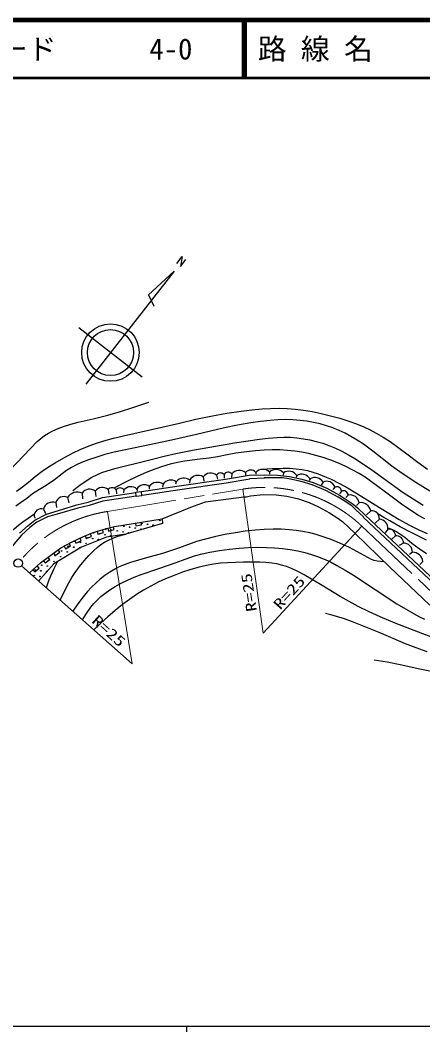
# Model space of a CAD drawing. Units: millimetres, scale not verified. Extents: x 40000 to 680000, y 20000 to 380000.
# Drawn here: x 139071 to 209058, y 204000 to 380000 of the extents above; entities that cross this region are included whole.
import ezdxf
from ezdxf.enums import TextEntityAlignment as Align

# ---------------------------------------------------------------- set-up
doc = ezdxf.new("R2010")
doc.units = ezdxf.units.MM
doc.header["$LTSCALE"] = 1000
doc.linetypes.add('CHAIN', pattern=[18.5, 12, -1.5, 3.5, -1.5])
for name, color, linetype, lineweight in [('M-BGD', 7, 'Continuous', 25), ('M-BGD-HTXT', 7, 'Continuous', 13), ('M-BMK', 2, 'CHAIN', 13), ('M-OTRS', 6, 'Continuous', 25), ('M-TTL', 2, 'Continuous', 140), ('M-TTL-BAND', 7, 'Continuous', 25), ('M-TTL-LINE', 7, 'Continuous', 50)]:
    doc.layers.add(name, color=color, linetype=linetype, lineweight=lineweight)
doc.layers.add('M-TTL-TXT', color=7, linetype='Continuous')
doc.styles.add('ＭＳ ゴシック', font='')
doc.styles.get('ＭＳ ゴシック').set_extended_font_data('MS Gothic')

msp = doc.modelspace()

# ---------------------------------------------------------------- linework, layer by layer
at = {"layer": 'M-BGD'}
for p, q in [((166298, 337657), (167248, 338874)), ((167248, 338874), (166927, 337161)), ((166927, 337161), (167874, 338387)), ((165841, 336363), (150454, 316659)), ((165841, 336363), (161360, 332250)), ((161360, 332250), (162321, 330231)), ((160280, 317868), (149246, 326485)), ((175856, 301089), (175815, 300422)), ((178244, 301284), (178218, 300845)), ((180023, 301308), (180053, 301026)), ((182412, 301406), (182439, 301019)), ((184837, 301242), (184788, 300855)), ((163915, 299273), (163831, 298736)), ((166202, 299697), (166092, 299275)), ((166701, 298965), (174766, 300133)), ((174874, 299441), (166803, 298272)), ((168555, 299990), (168515, 299424)), ((170887, 300564), (170974, 299809)), ((173175, 300823), (173355, 300154)), ((174516, 300956), (174525, 300326)), ((174766, 300133), (178886, 300818)), ((179001, 300127), (174874, 299441)), ((178886, 300818), (181518, 300903)), ((181537, 300303), (178906, 300218)), ((184643, 300355), (181510, 300403)), ((181518, 300903), (183820, 300867)), ((183820, 300867), (185860, 300597)), ((185792, 300202), (184643, 300355)), ((187920, 299757), (185792, 300202)), ((185860, 300597), (188019, 300145)), ((187168, 300782), (187062, 300417)), ((189847, 299182), (187920, 299757)), ((188019, 300145), (189981, 299559)), ((189456, 300191), (189336, 299939)), ((189981, 299559), (192388, 298565)), ((191722, 299632), (191381, 299106)), ((149827, 297708), (149895, 296750)), ((152114, 298067), (152237, 297133)), ((153355, 296952), (159147, 297843)), ((154356, 298326), (154500, 297515)), ((155731, 298295), (155791, 297572)), ((157107, 298265), (157040, 297745)), ((159141, 297912), (160168, 298002)), ((159203, 297206), (159141, 297912)), ((159331, 298425), (159382, 298050)), ((160168, 298002), (166701, 298965)), ((160230, 297296), (160168, 298002)), ((166803, 298272), (160270, 297310)), ((161498, 298880), (161489, 298391)), ((179127, 297269), (181389, 297461)), ((181389, 297461), (183585, 297421)), ((192215, 298203), (189847, 299182)), ((194374, 297016), (192215, 298203)), ((192388, 298565), (194576, 297362)), ((193764, 298775), (193409, 298351)), ((194936, 298071), (194592, 297585)), ((145264, 296108), (145379, 295242)), ((145735, 294723), (148912, 295681)), ((147283, 296954), (147519, 296053)), ((148912, 295681), (150885, 296151)), ((150885, 296151), (153355, 296952)), ((153454, 296309), (151047, 295572)), ((159204, 297194), (153454, 296309)), ((159203, 297206), (160230, 297296)), ((168757, 295270), (171271, 296190)), ((171271, 296190), (177968, 297094)), ((177968, 297094), (178401, 297100)), ((178401, 297100), (179127, 297269)), ((183585, 297421), (185413, 297191)), ((185413, 297191), (187478, 296711)), ((187478, 296711), (189311, 296088)), ((189311, 296088), (190939, 295348)), ((195377, 296394), (194374, 297016)), ((194576, 297362), (195595, 296730)), ((196703, 295488), (195377, 296394)), ((195595, 296730), (196949, 295804)), ((196107, 297366), (195696, 296935)), ((196949, 295804), (197706, 295135)), ((197991, 296049), (197553, 295552)), ((141622, 293043), (143617, 294074)), ((143086, 294933), (143438, 294160)), ((143617, 294074), (145735, 294723)), ((145908, 294148), (143806, 293609)), ((149068, 295101), (145908, 294148)), ((151047, 295572), (149068, 295101)), ((163733, 293253), (168757, 295270)), ((190939, 295348), (192824, 294317)), ((192824, 294317), (194315, 293344)), ((197437, 294839), (196703, 295488)), ((198774, 293586), (197437, 294839)), ((197706, 295135), (199048, 293878)), ((200008, 294636), (199256, 293932)), ((140423, 292111), (141622, 293043)), ((141929, 292648), (140745, 291728)), ((141465, 293732), (141650, 293354)), ((143806, 293609), (141851, 292599)), ((155432, 291929), (163733, 293253)), ((163800, 292416), (157455, 290599)), ((163733, 293253), (163800, 292416)), ((194315, 293344), (195156, 292708)), ((195156, 292708), (197239, 290749)), ((213494, 279625), (198705, 293514)), ((199048, 293878), (213818, 280007)), ((201509, 293206), (200762, 292505)), ((139299, 290417), (136683, 287307)), ((138935, 290762), (140423, 292111)), ((140745, 291728), (139299, 290417)), ((149925, 290095), (151731, 290846)), ((151731, 290846), (154096, 291548)), ((157455, 290599), (154054, 290050)), ((154096, 291548), (155432, 291929)), ((197239, 290749), (203325, 284810)), ((203006, 291426), (202544, 290809)), ((146151, 288201), (148092, 289260)), ((148092, 289260), (149925, 290095)), ((154054, 290050), (149719, 288344)), ((204299, 290264), (203654, 289728)), ((205691, 289006), (204960, 288595)), ((142582, 285583), (144408, 286948)), ((144408, 286948), (146151, 288201)), ((149719, 288344), (144925, 285430)), ((207251, 287423), (206742, 287016)), ((140681, 283828), (142582, 285583)), ((144925, 285430), (142261, 282429)), ((209058, 285801), (208525, 285280)), ((139290, 285059), (158556, 268008)), ((203325, 284810), (210263, 278209))]:
    msp.add_line(p, q, dxfattribs=at)
for points in [[(129400, 293546), (130565, 294979), (131775, 296372), (132837, 297469), (133943, 298525), (135638, 300094), (137288, 301701), (139612, 304220), (141990, 306707), (142626, 307247), (143300, 307739), (144012, 308180), (144766, 308575), (145668, 308973), (146604, 309320), (147863, 309709), (149140, 310040), (151725, 310634), (154312, 311290), (156493, 311923), (158663, 312615), (160054, 313082), (161442, 313556)], [(138434, 298043), (139486, 298803), (140502, 299612), (141675, 300608), (142884, 301555), (143983, 302299), (145116, 302994), (146673, 303882), (148267, 304722), (149513, 305315), (150783, 305852), (152171, 306361), (153588, 306816), (155291, 307295), (157009, 307715), (161875, 308792), (166745, 309903), (169628, 310561), (172523, 311161), (175001, 311604), (177493, 311987), (179319, 312215), (181150, 312383), (182607, 312462), (184067, 312481), (185464, 312431), (186869, 312319), (188350, 312140), (189835, 311899), (191420, 311578), (193003, 311196), (194612, 310749), (196211, 310242), (197511, 309774), (198795, 309248), (199896, 308733), (200981, 308158), (202185, 307446), (203368, 306677), (204943, 305555), (206493, 304377), (208174, 303095), (209894, 301860)], [(210303, 298078), (207855, 299596), (205453, 301157), (203708, 302435), (201988, 303769), (200386, 305017), (198749, 306216), (197677, 306933), (196572, 307599), (195555, 308139), (194510, 308625), (193431, 309061), (192329, 309440), (191210, 309763), (190076, 310027), (188911, 310233), (187727, 310381), (186489, 310475), (185237, 310509), (183875, 310476), (182506, 310383), (180826, 310202), (179154, 309961), (176858, 309553), (174578, 309087), (169727, 307934), (164862, 306821), (160130, 305860), (155412, 304840), (153807, 304421), (152207, 303942), (150958, 303524), (149721, 303047), (148828, 302643), (147955, 302181), (147139, 301664), (146354, 301097), (144999, 300047), (143602, 299042), (142390, 298341), (141207, 297587), (140194, 296794), (139135, 296042), (138285, 295427)], [(148191, 298184), (149445, 299117), (150726, 299994), (151535, 300481), (152378, 300917), (153261, 301295), (154169, 301618), (155533, 302016), (156931, 302361), (159509, 302974), (162063, 303643), (164067, 304167), (166100, 304635), (169042, 305216), (172007, 305739), (176338, 306452), (180682, 307106), (182207, 307296), (183739, 307427), (184880, 307458), (186034, 307429), (187175, 307340), (188321, 307191), (189437, 306985), (190550, 306719), (191657, 306391), (192753, 306003), (193874, 305541), (194980, 305020), (196137, 304404), (197266, 303735), (198742, 302779), (200183, 301774), (202906, 299775), (205659, 297830), (207363, 296706), (209120, 295620)], [(209422, 293231), (208231, 293907), (206908, 294730), (205617, 295605), (202347, 298071), (199051, 300481), (198000, 301133), (196918, 301735), (195672, 302353), (194389, 302923), (193085, 303442), (191760, 303904), (190494, 304283), (189213, 304605), (188026, 304845), (186818, 305027), (185514, 305163), (184196, 305241), (182856, 305259), (181507, 305217), (179951, 305100), (178401, 304924), (176573, 304649), (174754, 304316), (173354, 304035), (171945, 303814), (169810, 303591), (167681, 303308), (166416, 303053), (165155, 302737), (163794, 302331), (162452, 301867), (160972, 301289), (159515, 300654), (157483, 299675), (155468, 298640)], [(181096, 301887), (182929, 302002), (184765, 302057), (185916, 302034), (187075, 301951), (188047, 301824), (189008, 301638), (189944, 301390), (190865, 301084), (191991, 300636), (193104, 300129), (194597, 299374), (196068, 298563), (198437, 297149), (200785, 295678), (202849, 294388), (204941, 293152), (206629, 292222), (208348, 291344), (209797, 290674)], [(135192, 288585), (136593, 290074), (138039, 291523), (138749, 292135), (139506, 292707), (140461, 293382), (141416, 294052)], [(209718, 289558), (207022, 290863), (205149, 291850), (203306, 292890), (202282, 293492), (201263, 294100)], [(159089, 292512), (159167, 292019), (160155, 292176), (160076, 292670)], [(146026, 279097), (146740, 280634), (147505, 282138), (148028, 283041), (148609, 283921), (149373, 284944), (150188, 285934), (150986, 286840), (151825, 287703), (152449, 288265), (153110, 288779), (153745, 289194), (154413, 289558), (155143, 289886), (155896, 290158), (156672, 290389), (157455, 290599)], [(202318, 285793), (201714, 285796), (201115, 285860), (200622, 285990), (200143, 286179), (198244, 287244), (196332, 288246), (194657, 289003), (192942, 289712), (191757, 290143), (190553, 290518), (189400, 290815), (188234, 291054), (187038, 291233), (185823, 291354), (184442, 291427), (183059, 291439), (181489, 291384), (179915, 291268), (178207, 291081), (176495, 290832), (174670, 290507), (172849, 290122), (171288, 289734), (169743, 289288), (166782, 288225), (163787, 287215), (161001, 286468), (158238, 285665), (157310, 285323), (156405, 284926), (155506, 284461), (154626, 283939), (153779, 283364), (152960, 282737), (152189, 282069), (151452, 281351), (150711, 280540), (150010, 279681), (149091, 278435), (148216, 277159)], [(150366, 290279), (150558, 289817), (151481, 290201), (151289, 290662)], [(152434, 291055), (152576, 290575), (153535, 290860), (153392, 291339)], [(154283, 291601), (154420, 291121), (155382, 291395), (155244, 291876)], [(203013, 291710), (203784, 291385), (204527, 291006), (205238, 290548), (205918, 290037), (207169, 289022), (208450, 288061), (209685, 287233)], [(146683, 288491), (146922, 288052), (147800, 288531), (147560, 288970)], [(148553, 289470), (148761, 289015), (149671, 289430), (149464, 289885)], [(144873, 287283), (145165, 286877), (145977, 287460), (145685, 287866)], [(149912, 275658), (150615, 276783), (151365, 277869), (151874, 278506), (152437, 279112), (153082, 279710), (153778, 280271), (154649, 280888), (155560, 281460), (156611, 282046), (157697, 282582), (158888, 283104), (160103, 283570), (163148, 284584), (166173, 285655), (167765, 286245), (169385, 286782), (170706, 287130), (172052, 287424), (173738, 287721), (175447, 287960), (177109, 288135), (178775, 288249), (180315, 288297), (181866, 288284), (183277, 288216), (184688, 288088), (186024, 287908), (187359, 287668), (188541, 287396), (189715, 287065), (190773, 286707), (191820, 286288), (192990, 285749), (194144, 285151), (195577, 284329), (196990, 283448), (200764, 280934), (204558, 278480), (206464, 277346), (208401, 276264), (209353, 275798)], [(143095, 285966), (143394, 285565), (144195, 286164), (143895, 286565)], [(145542, 285804), (144908, 284565), (144327, 283295), (143945, 282280), (143606, 281239)], [(211298, 272454), (209051, 273240), (206823, 274084), (204237, 275105), (201669, 276184), (199741, 277064), (197838, 277997), (196243, 278850), (194670, 279759), (191583, 281645), (188445, 283491), (187356, 284064), (186243, 284581), (185368, 284927), (184478, 285214), (183669, 285411), (182838, 285550), (181778, 285657), (180706, 285703), (177906, 285682), (175120, 285600), (173890, 285515), (172655, 285370), (171430, 285141), (170205, 284850), (168742, 284434), (167295, 283959), (165812, 283412), (164354, 282809), (163058, 282211), (161778, 281554), (160526, 280842), (159295, 280072), (158046, 279218), (156832, 278315), (155547, 277278), (154303, 276195), (153078, 275076), (151860, 273934)], [(141264, 284366), (141603, 283999), (142338, 284677), (141999, 285044)], [(209801, 270129), (207934, 270787), (206079, 271505), (201476, 273447), (196846, 275349), (195469, 275829), (194064, 276255), (193100, 276516), (192122, 276768)], [(200625, 268712), (202882, 268346), (205131, 267920), (208544, 267158), (211962, 266456)]]:
    msp.add_lwpolyline(points, dxfattribs=at)
for centre, radius in [((154763, 322176), 5000), ((154763, 322176), 4000), ((160214, 292466), 49.8), ((161201, 292305), 49.8), ((162188, 292143), 49.8), ((163337, 292968), 49.8), ((151835, 290799), 49.8), ((152822, 290637), 49.8), ((153808, 290475), 49.8), ((154957, 291301), 49.8), ((155944, 291139), 49.8), ((156931, 290977), 49.8), ((157092, 291964), 49.8), ((157917, 290816), 49.8), ((158079, 291803), 49.8), ((159066, 291641), 49.8), ((160053, 291480), 49.8), ((148551, 289310), 49.8), ((149538, 289148), 49.8), ((150525, 288986), 49.8), ((150686, 289973), 49.8), ((151673, 289812), 49.8), ((152660, 289650), 49.8), ((154795, 290314), 49.8), ((145106, 286834), 49.8), ((146254, 287659), 49.8), ((147241, 287497), 49.8), ((147403, 288484), 49.8), ((148389, 288323), 49.8), ((142809, 285183), 49.8), ((143957, 286009), 49.8), ((144944, 285847), 49.8), ((146092, 286672), 49.8), ((141499, 283371), 49.8), ((141660, 284358), 49.8), ((142647, 284196), 49.8), ((143796, 285022), 49.8), ((142486, 283210), 49.8)]:
    msp.add_circle(centre, radius, dxfattribs=at)
for centre, radius, start, end in [((172152, 299624), 1576, 49.54126, 143.41943), ((173895, 300387), 842, 42.51892, 148.77917), ((175236, 300520), 842, 42.51892, 148.77917), ((177147, 300006), 1685, 49.37317, 140.00281), ((179142, 300629), 1112, 37.63965, 143.8999), ((181266, 300179), 1679, 46.94409, 137.73413), ((183542, 300100), 1727, 41.40881, 130.85986), ((185778, 299873), 1661, 33.18701, 124.4939), ((188025, 299378), 1646, 29.62329, 121.38611), ((162907, 297843), 1750, 54.80688, 143.64258), ((165259, 298401), 1602, 53.95483, 147.03979), ((167521, 298696), 1656, 51.38635, 142.8335), ((170005, 299120), 1691, 58.59534, 149.04175), ((190323, 298831), 1613, 29.77454, 122.52319), ((192366, 298304), 1475, 18.62207, 115.85266), ((148984, 295883), 2010, 65.21924, 147.82263), ((151139, 296811), 1590, 52.17493, 145.62476), ((153352, 297180), 1523, 48.79907, 144.39795), ((155032, 297795), 860, 35.59424, 141.85449), ((156408, 297764), 860, 35.59424, 141.85449), ((158291, 297354), 1493, 45.83276, 142.43958), ((160615, 297699), 1475, 53.23389, 150.47546), ((194086, 297984), 855, 5.85242, 112.11267), ((195257, 297279), 855, 5.85242, 112.11267), ((144784, 294393), 1781, 74.34717, 162.35632), ((146640, 295657), 1448, 63.61865, 161.84192), ((196436, 295830), 1571, 8.02271, 102.06201), ((198273, 294306), 1766, 10.76196, 99.1709), ((142732, 293716), 1267, 73.78345, 179.26379), ((200190, 293324), 1324, 354.90051, 97.91895), ((201413, 291606), 1603, 353.54138, 86.5769), ((153970, 291462), 49.8, 127.3065, 85.77034), ((203217, 290360), 1086, 354.93018, 101.19055), ((204523, 289113), 1173, 354.76074, 101.021), ((205769, 287523), 1485, 356.13391, 93.01855), ((149376, 288161), 49.8, 4.75787, 237.83033), ((207337, 285701), 1724, 3.33179, 92.86914), ((143634, 284035), 49.8, 355.91819, 280.87094)]:
    msp.add_arc(centre, radius, start, end, dxfattribs=at)
at = {"layer": 'M-BGD-HTXT'}
for p, q in [((177766, 298424), (181323, 273376)), ((158556, 268008), (154259, 294528)), ((181323, 273376), (198451, 291989))]:
    msp.add_line(p, q, dxfattribs=at)
at = {"layer": 'M-BMK'}
for p, q in [((154259, 294528), (177766, 298424)), ((198451, 291989), (212559, 278696))]:
    msp.add_line(p, q, dxfattribs=at)
for centre, radius, start, end in [((181530, 274061), 24652, 46.65601, 98.78442), ((158052, 270033), 24787, 98.80371, 139.49146)]:
    msp.add_arc(centre, radius, start, end, dxfattribs=at)
at = {"layer": 'M-OTRS'}
msp.add_circle((138728, 285556), 746, dxfattribs=at)
at = {"layer": 'M-TTL'}
msp.add_line((680000, 380000), (40000, 380000), dxfattribs=at)
at = {"layer": 'M-TTL-BAND'}
for p, q in [((40000, 205000), (579000, 205000)), ((168000, 205000), (168000, 204000))]:
    msp.add_line(p, q, dxfattribs=at)
at = {"layer": 'M-TTL-LINE'}
for p, q in [((177750, 380000), (177750, 370000)), ((178250, 380000), (178250, 370000)), ((40000, 370000), (680000, 370000))]:
    msp.add_line(p, q, dxfattribs=at)

# ---------------------------------------------------------------- texts
at = {"layer": 'M-BGD-HTXT', "style": 'ＭＳ ゴシック', "width": 1.35}
for rotation, p in [(98.3, (180764, 277299)), (47.8, (184661, 276939)), (317.9, (150982, 274911))]:
    msp.add_text('R=25', height=1833, rotation=rotation, dxfattribs=at).set_placement(p, align=Align.BOTTOM_LEFT)
at = {"layer": 'M-TTL-TXT', "style": 'ＭＳ ゴシック'}
for s, p in [('図面コード', (120380, 375000)), ('4-0', (161521, 375000)), ('路 線 名', (180380, 375000))]:
    msp.add_text(s, height=3666, dxfattribs=at).set_placement(p, align=Align.MIDDLE_LEFT)

doc.saveas('drawing.dxf')
